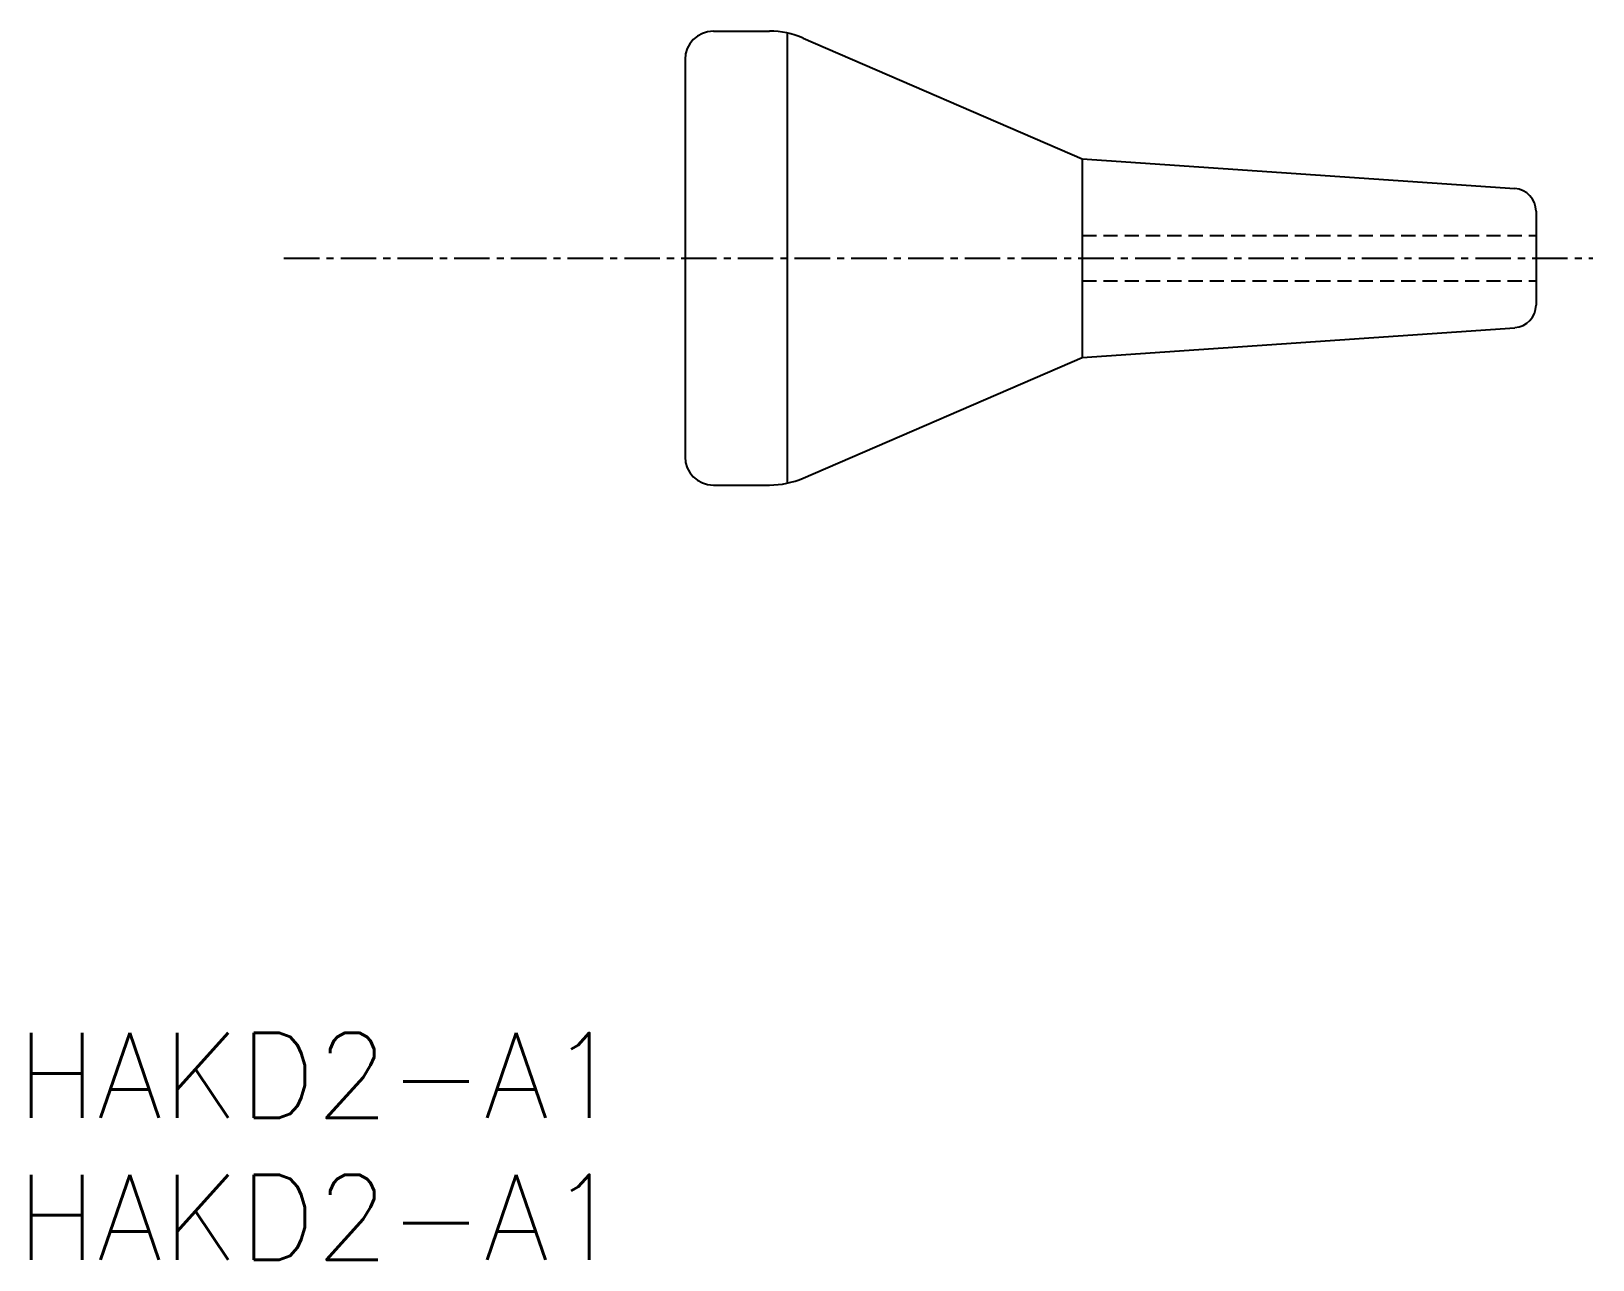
# Model space of a CAD drawing. Extents: x 0.5 to 55.6, y 0 to 43.3.
import ezdxf
from ezdxf.enums import TextEntityAlignment as Align

# ---------------------------------------------------------------- set-up
doc = ezdxf.new("R2010")
doc.units = 0
doc.linetypes.add('CENTER', pattern=[2, 1.25, -0.25, 0.25, -0.25])
doc.linetypes.add('DASHED', pattern=[0.75, 0.5, -0.25])
doc.layers.get('0').update_dxf_attribs({"linetype": 'CONTINUOUS'})
doc.layers.add('CENTER', color=1, linetype='CENTER')
doc.styles.get("Standard").update_dxf_attribs({"font": 'txt.shx', "bigfont": '@extfont2.shx'})

msp = doc.modelspace()

# ---------------------------------------------------------------- linework, layer by layer
at = {"color": 7, "linetype": 'CONTINUOUS'}
for p, q in [((24.561, 43.313), (26.54, 43.313)), ((27.161, 43.248), (27.161, 27.378)), ((27.731, 43.066), (37.561, 38.813)), ((23.561, 42.313), (23.561, 28.313)), ((37.561, 38.813), (37.561, 31.813)), ((37.561, 38.813), (52.816, 37.764)), ((53.561, 36.966), (53.561, 33.66)), ((37.561, 31.813), (52.816, 32.861)), ((27.731, 27.559), (37.561, 31.813)), ((24.561, 27.313), (26.54, 27.313))]:
    msp.add_line(p, q, dxfattribs=at)
at = {"color": 3, "linetype": 'DASHED'}
for p, q in [((37.561, 36.113), (53.561, 36.113)), ((37.561, 34.513), (53.561, 34.513))]:
    msp.add_line(p, q, dxfattribs=at)
at = {"color": 7, "linetype": 'CONTINUOUS'}
for centre, radius, start, end in [((24.561, 42.313), 1, 90, 180), ((26.54, 40.313), 3, 66.6022, 90), ((52.761, 36.966), 0.8, 0, 86.0671), ((52.761, 33.66), 0.8, 273.9329, 0), ((24.561, 28.313), 1, 180, 270), ((26.54, 30.313), 3, 270, 293.3978)]:
    msp.add_arc(centre, radius, start, end, dxfattribs=at)
at = {"layer": 'CENTER', "color": 1, "linetype": 'CENTER'}
msp.add_line((9.424, 35.313), (55.561, 35.313), dxfattribs=at)

# ---------------------------------------------------------------- texts
at = {"color": 7, "linetype": 'CONTINUOUS'}
for p in [(0, 6.5), (0, 1.5)]:
    msp.add_text('HAKD2-A1', height=3, dxfattribs=at).set_placement(p, align=Align.MIDDLE_LEFT)

doc.saveas('drawing.dxf')
